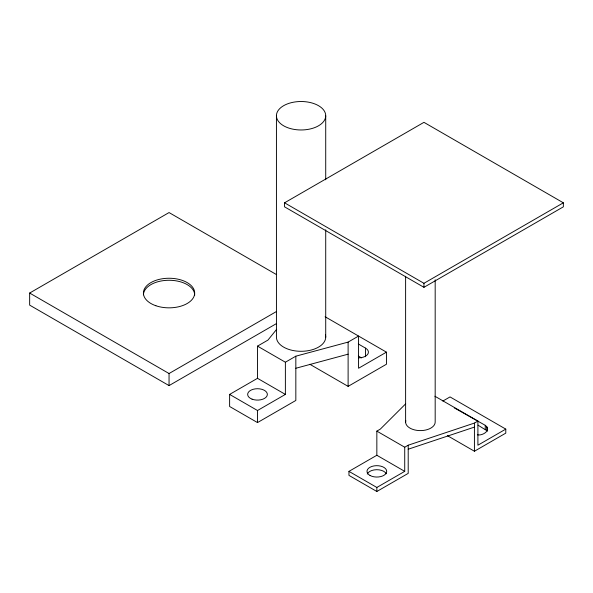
<?xml version="1.0" encoding="UTF-8"?>
<svg xmlns="http://www.w3.org/2000/svg" width="593" height="593" viewBox="0 0 593 593"><rect width="100%" height="100%" fill="white"/><g stroke="black" fill="none" stroke-linecap="round" stroke-linejoin="round"><path stroke-width="0.89" d="M276.672 329.308L267.954 340.085L257.503 346.127L257.503 378.319L229.617 394.412L229.617 406.487L257.503 422.579L295.833 400.453L295.833 356.185L348.113 342.102L358.565 336.061L358.565 368.26L386.443 352.16L386.443 364.235L348.113 386.369L309.872 364.287M405.664 403.84L380.328 429.11L376.844 431.118L376.844 455.268L404.722 471.361L404.722 447.218L376.844 431.118M276.405 323.622L169.049 385.598L29.65 305.121L29.65 293.046L169.049 212.561L276.405 274.544M284.551 202.813L423.951 122.336L563.35 202.813L563.35 206.838L423.951 287.323L284.551 206.838L284.551 202.813L423.951 283.298L563.35 202.813M29.65 293.046L169.049 373.531L276.405 311.547M257.503 346.127L285.381 362.219L295.833 356.185M229.617 394.412L257.503 410.512L285.381 394.412L285.381 362.219M442.86 401.053L450.028 396.917L505.785 429.11L505.785 433.135L474.422 451.243L447.337 435.603M505.785 429.11L477.906 445.21L477.906 421.06L474.422 423.076L408.206 445.202L408.206 473.377L376.844 491.486L348.958 475.386L348.958 471.361L376.844 455.268M404.722 447.218L408.206 445.202M348.958 471.361L376.844 487.461L404.722 471.361M408.206 449.227L474.422 427.101M295.833 368.26L348.113 354.169M477.358 434.795C482.569 436.122 492.02 429.962 485.252 425.314L454.282 407.88M325.112 316.751L386.443 352.16M358.305 343.962L365.503 348.121A9.859 5.693 0 0 1 367.69 354.317A9.859 5.693 0 0 1 358.609 357.853M434.891 396.228L477.906 421.06M358.305 356.037L361.508 357.883M478.047 425.181L486.705 430.57L486.705 426.545M257.503 378.319L285.381 394.412M487.557 427.946L487.557 431.163M485.252 425.314L485.252 429.339M474.422 423.076L474.422 451.243M435.18 279.814L435.18 422.001A14.788 8.539 0 0 1 419.229 430.577A14.788 8.539 0 0 1 405.82 420.652M423.951 283.298L423.951 287.323M405.612 276.256L405.612 422.142M376.844 487.461L376.844 491.486M365.503 348.121L365.503 356.741M348.113 342.102L348.113 386.369M325.72 115.88A24.639 14.225 0 0 1 288.554 127.999A24.639 14.225 0 0 1 288.961 103.352A24.639 14.225 0 0 1 325.72 115.88L325.72 179.775M325.72 229.787L325.72 337.209M276.434 115.605L276.434 336.935A24.639 14.225 0 0 0 302.778 351.264A24.639 14.225 0 0 0 325.453 334.978M257.503 410.512L257.503 422.579M169.049 373.531L169.049 385.598M367.26 474.059A9.859 5.693 0 0 1 376.592 469.7A9.859 5.693 0 0 1 386.295 473.777M143.424 294.81A25.625 14.795 0 0 1 169.472 280.267A25.625 14.795 0 0 1 194.674 295.299M370.054 475.49A9.859 5.693 0 0 0 386.428 472.695A9.859 5.693 0 0 0 374.05 465.905A9.859 5.693 0 0 0 370.054 475.49M252.055 399.156A9.859 5.693 0 0 0 267.339 394.76A9.859 5.693 0 0 0 253.107 389.319A9.859 5.693 0 0 0 252.055 399.156M155.87 305.736A25.625 14.795 0 0 0 194.674 293.29A25.625 14.795 0 0 0 156.604 280.111A25.625 14.795 0 0 0 155.87 305.736"/></g></svg>
